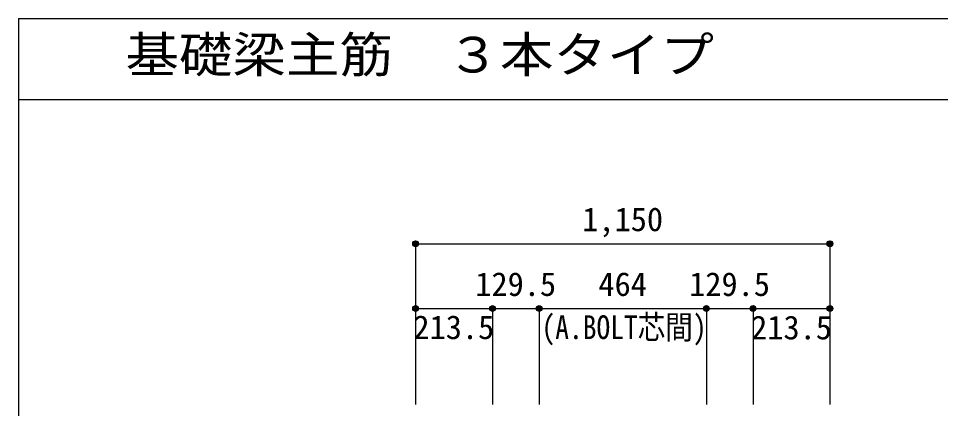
# Model space of a CAD drawing. Units: millimetres at full size, sheet at 1:30. Extents: x -5973 to 5954, y -4195 to 4201.
# Drawn here: x -5973 to -3414, y 3117 to 4201 of the extents above; entities that cross this region are included whole.
import ezdxf
from ezdxf.enums import TextEntityAlignment as Align

# ---------------------------------------------------------------- set-up
doc = ezdxf.new("R2010")
doc.units = ezdxf.units.MM
doc.header["$LTSCALE"] = 30
doc.header["$PDMODE"] = 32
doc.header["$PDSIZE"] = 15
for name, color, linetype in [('0-7_文字', 4, 'Continuous'), ('0-D_寸法', 4, 'Continuous'), ('6-7_文字', 7, 'Continuous'), ('F-0_枠', 6, 'Continuous')]:
    doc.layers.add(name, color=color, linetype=linetype)
doc.styles.add('ＭＳ ゴシック', font='')
doc.styles.get('ＭＳ ゴシック').set_extended_font_data('MS Gothic')

msp = doc.modelspace()

# ---------------------------------------------------------------- linework, layer by layer
at = {"layer": '0-D_寸法'}
for p, q in [((-4870.8, 3575.34), (-4870.8, 3395.34)), ((-4870.8, 3575.34), (-4870.8, 3395.34)), ((-4870.8, 3575.34), (-3720.8, 3575.34)), ((-4870.8, 3575.34), (-3720.8, 3575.34)), ((-3720.8, 3575.34), (-3720.8, 3395.34)), ((-4870.8, 3395.34), (-4870.8, 3128.3)), ((-4870.8, 3395.34), (-4657.3, 3395.34)), ((-4870.8, 3395.34), (-4870.8, 3128.3)), ((-4657.3, 3395.34), (-4657.3, 3128.3)), ((-4657.3, 3395.34), (-4527.8, 3395.34)), ((-4527.8, 3395.34), (-4527.8, 3128.3)), ((-4527.8, 3395.34), (-4063.8, 3395.34)), ((-4063.8, 3395.34), (-4063.8, 3128.3)), ((-4063.8, 3395.34), (-3934.3, 3395.34)), ((-3934.3, 3395.34), (-3934.3, 3128.3)), ((-3934.3, 3395.34), (-3720.8, 3395.34)), ((-3720.8, 3395.34), (-3720.8, 3128.3))]:
    msp.add_line(p, q, dxfattribs=at)
for centre, radius in [((-4870.8, 3575.34), 8), ((-3720.8, 3575.34), 8), ((-4870.8, 3575.34), 7.2), ((-4870.8, 3575.34), 6.4), ((-4870.8, 3575.34), 5.6), ((-4870.8, 3575.34), 4.8), ((-4870.8, 3575.34), 4), ((-4870.8, 3575.34), 3.2), ((-4870.8, 3575.34), 2.4), ((-4870.8, 3575.34), 1.6), ((-4870.8, 3575.34), 0.8), ((-3720.8, 3575.34), 7.2), ((-3720.8, 3575.34), 6.4), ((-3720.8, 3575.34), 5.6), ((-3720.8, 3575.34), 4.8), ((-3720.8, 3575.34), 4), ((-3720.8, 3575.34), 3.2), ((-3720.8, 3575.34), 2.4), ((-3720.8, 3575.34), 1.6), ((-3720.8, 3575.34), 0.8), ((-4870.8, 3395.34), 8), ((-4870.8, 3395.34), 7.2), ((-4870.8, 3395.34), 6.4), ((-4870.8, 3395.34), 5.6), ((-4870.8, 3395.34), 4.8), ((-4870.8, 3395.34), 4), ((-4870.8, 3395.34), 3.2), ((-4870.8, 3395.34), 2.4), ((-4870.8, 3395.34), 1.6), ((-4870.8, 3395.34), 0.8), ((-4657.3, 3395.34), 8), ((-4657.3, 3395.34), 7.2), ((-4657.3, 3395.34), 6.4), ((-4657.3, 3395.34), 5.6), ((-4657.3, 3395.34), 4.8), ((-4657.3, 3395.34), 4), ((-4657.3, 3395.34), 3.2), ((-4657.3, 3395.34), 2.4), ((-4657.3, 3395.34), 1.6), ((-4657.3, 3395.34), 0.8), ((-4527.8, 3395.34), 8), ((-4527.8, 3395.34), 7.2), ((-4527.8, 3395.34), 6.4), ((-4527.8, 3395.34), 5.6), ((-4527.8, 3395.34), 4.8), ((-4527.8, 3395.34), 4), ((-4527.8, 3395.34), 3.2), ((-4527.8, 3395.34), 2.4), ((-4527.8, 3395.34), 1.6), ((-4527.8, 3395.34), 0.8), ((-4063.8, 3395.34), 8), ((-4063.8, 3395.34), 7.2), ((-4063.8, 3395.34), 6.4), ((-4063.8, 3395.34), 5.6), ((-4063.8, 3395.34), 4.8), ((-4063.8, 3395.34), 4), ((-4063.8, 3395.34), 3.2), ((-4063.8, 3395.34), 2.4), ((-4063.8, 3395.34), 1.6), ((-4063.8, 3395.34), 0.8), ((-3934.3, 3395.34), 8), ((-3934.3, 3395.34), 7.2), ((-3934.3, 3395.34), 6.4), ((-3934.3, 3395.34), 5.6), ((-3934.3, 3395.34), 4.8), ((-3934.3, 3395.34), 4), ((-3934.3, 3395.34), 3.2), ((-3934.3, 3395.34), 2.4), ((-3934.3, 3395.34), 1.6), ((-3934.3, 3395.34), 0.8), ((-3720.8, 3395.34), 8), ((-3720.8, 3395.34), 7.2), ((-3720.8, 3395.34), 6.4), ((-3720.8, 3395.34), 5.6), ((-3720.8, 3395.34), 4.8), ((-3720.8, 3395.34), 4), ((-3720.8, 3395.34), 3.2), ((-3720.8, 3395.34), 2.4), ((-3720.8, 3395.34), 1.6), ((-3720.8, 3395.34), 0.8)]:
    msp.add_circle(centre, radius, dxfattribs=at)
at = {"layer": '0-D_寸法', "color": 7}
for p in [(-4870.8, 3575.34), (-3720.8, 3575.34), (-4870.8, 3395.34), (-4657.3, 3395.34), (-4527.8, 3395.34), (-4063.8, 3395.34), (-3934.3, 3395.34), (-3720.8, 3395.34)]:
    msp.add_point(p, dxfattribs=at)
at = {"layer": 'F-0_枠'}
for q in [(5954.1, 4201.15), (-5972.88, -4195.24)]:
    msp.add_line((-5972.88, 4201.15), q, dxfattribs=at)
at = {"layer": 'F-0_枠', "color": 2}
msp.add_line((-5972.88, 3976.15), (3723.6, 3976.15), dxfattribs=at)

# ---------------------------------------------------------------- texts
at = {"layer": '0-7_文字', "style": 'ＭＳ ゴシック', "width": 0.85}
msp.add_text('(A.BOLT芯間)', height=65.98, dxfattribs=at).set_placement((-4521.31, 3290.58), align=Align.BOTTOM_LEFT)
at = {"layer": '0-D_寸法', "style": 'ＭＳ ゴシック'}
for s, p in [('1,150', (-4408.3, 3590.34)), ('129.5', (-4705.05, 3410.34)), ('464', (-4363.3, 3410.34)), ('129.5', (-4111.55, 3410.34)), ('213.5', (-4876.81, 3290.52)), ('213.5', (-3939.48, 3289.8))]:
    msp.add_text(s, height=65.98, dxfattribs=at).set_placement(p, align=Align.BOTTOM_LEFT)
at = {"layer": '6-7_文字', "color": 2, "style": 'ＭＳ ゴシック', "width": 1.1}
msp.add_text('\u3000\u3000基礎梁主筋\u3000３本タイプ', height=98.97, dxfattribs=at).set_placement((-5972.88, 4021.15), align=Align.BOTTOM_LEFT)

doc.saveas('drawing.dxf')
